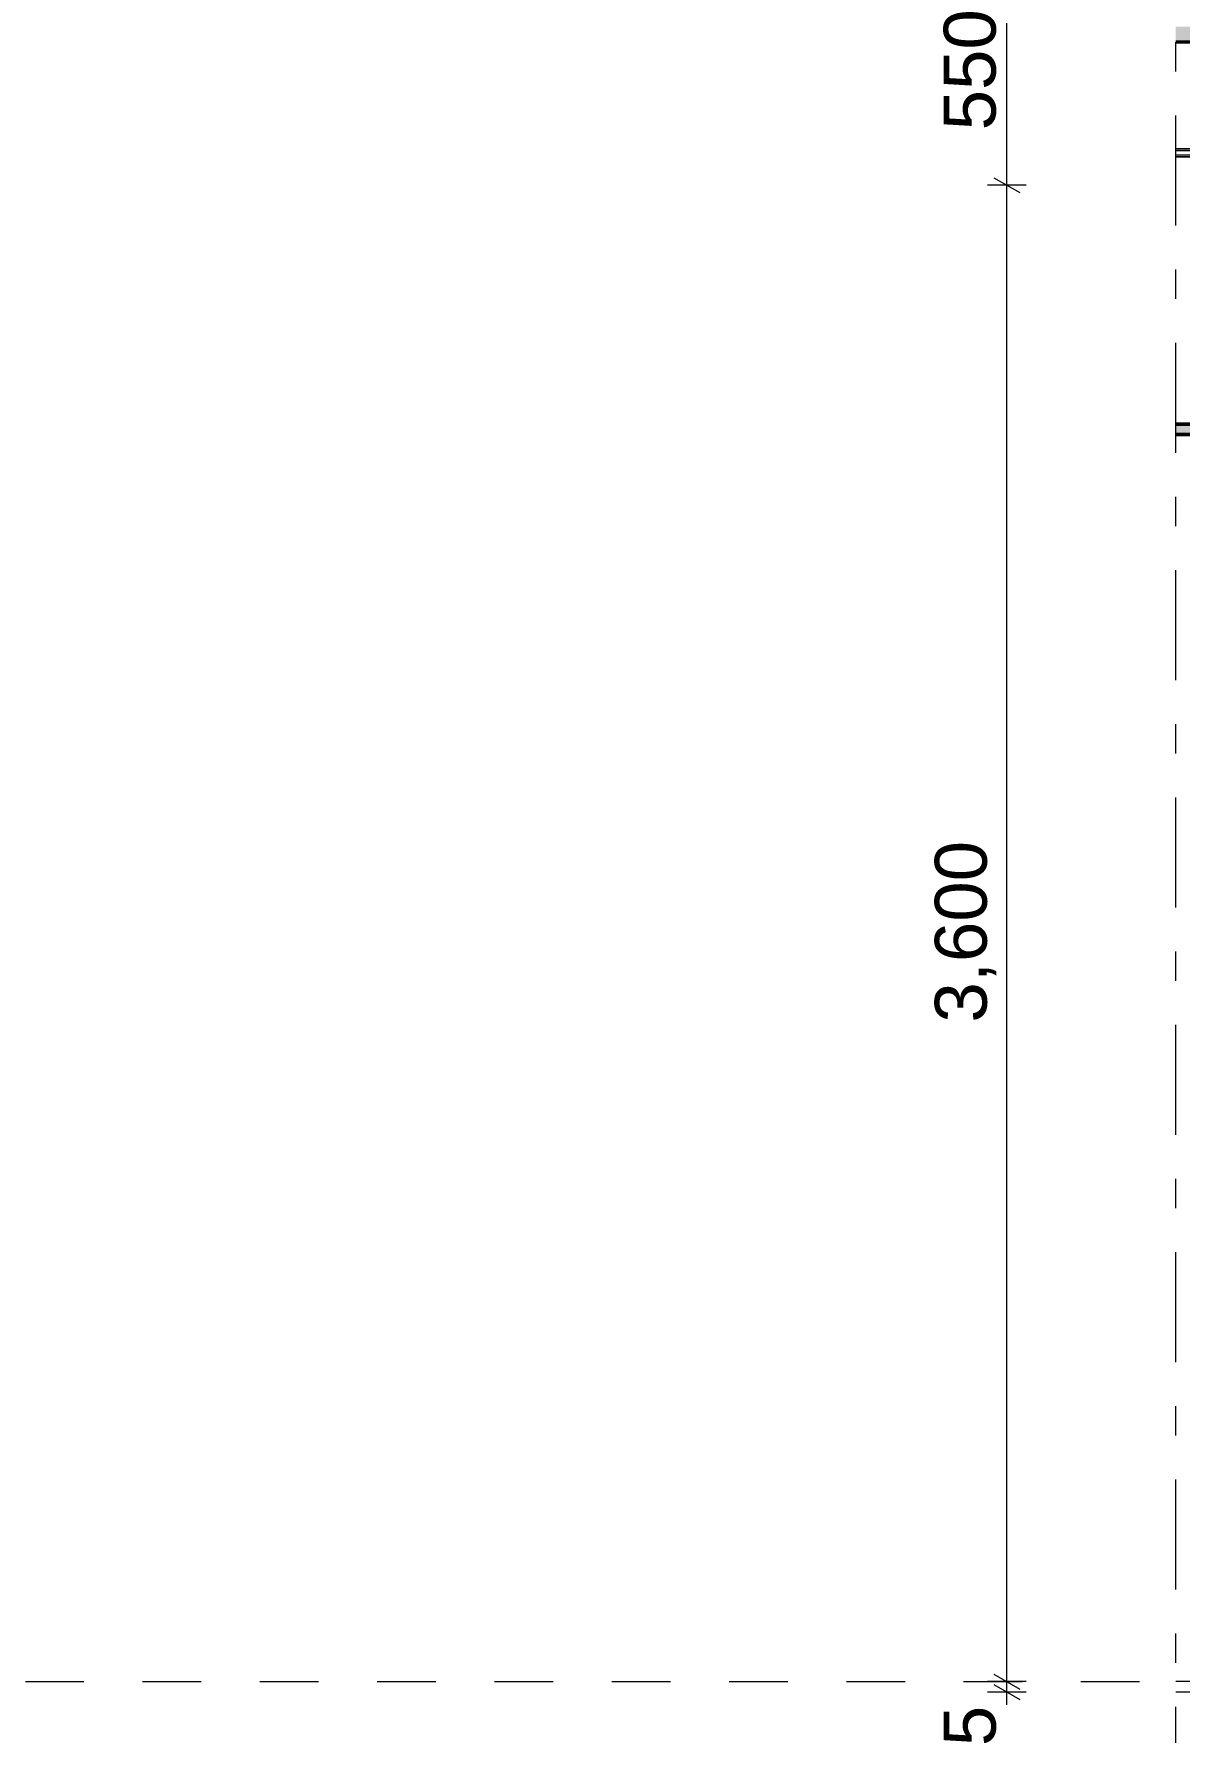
# Model space of a CAD drawing. Header units: millimetres. Extents: x -48147 to 1436659, y -488302 to 18123.
# Drawn here: x 1411869 to 1414625, y -471004 to -466919 of the extents above; entities that cross this region are included whole.
import ezdxf
from ezdxf.enums import TextEntityAlignment as Align

# ---------------------------------------------------------------- set-up
doc = ezdxf.new("R2010")
doc.units = ezdxf.units.MM
doc.header["$MEASUREMENT"] = 0
for name, pattern in [('Dashed', [2822.222233, 1411.111116, -1411.111116]), ('Double Dashed', [546.805537, 264.583325, -105.833328, 70.555556, -105.833328]), ('Wipeout_Contour', [1000, 0, -1000])]:
    doc.linetypes.add(name, pattern=pattern)
for name, color, linetype, lineweight, true_color in [('0_Pen_No__105', 7, 'Continuous', 15, 0xa6a6a6), ('New_A-15-MG_Structural_Grid_Phase_2_Pen_No__222', 7, 'Continuous', 13, 0x65af33), ('New_A-20-M_Ceiling_Pen_No__107', 7, 'Continuous', 15, 0xa6a6a6), ('New_A-20-M_Ceiling_Pen_No__29', 7, 'Continuous', 50, 0x2a2a2a), ('New_A-20-M_Roof_Pen_No__147', 7, 'Continuous', 0, 0x606060), ('New_A-20-M_Roof_Pen_No__81', 7, 'Continuous', 20, 0x6a6a6a), ('New_A-25-M_Wall_Ext_Pen_No__107', 7, 'Continuous', 15, 0xa6a6a6), ('New_ArchiCAD Windows_Pen_No__23', 7, 'Continuous', 30, 0x2a2a2a)]:
    doc.layers.add(name, color=color, linetype=linetype, lineweight=lineweight, true_color=true_color)
for name, color, linetype, lineweight in [('0_Pen_No__85', 8, 'Continuous', 20), ('A-25-M_Wall_Int_Pen_No__1', 7, 'Continuous', 13), ('A-95-P_Drawing_Pen_No__1', 7, 'Continuous', 13), ('New_A-20-M_Floor_Slab_Pen_No__4', 7, 'Continuous', 20), ('New_A-20-M_Roof_Pen_No__4', 7, 'Continuous', 20), ('New_A-25-M_Wall_Ext_Pen_No__1', 7, 'Continuous', 13), ('New_A-25-M_Wall_Int_Pen_No__87', 8, 'Continuous', 20), ('New_A-95-D_1_20_Pen_No__1', 7, 'Continuous', 13), ('New_ArchiCAD Windows_Pen_No__1', 7, 'Continuous', 13), ('New_ArchiCAD Windows_Pen_No__3', 7, 'Continuous', 18), ('New_ArchiCAD Windows_Pen_No__87', 8, 'Continuous', 20), ('S-280-M_STRUCT_FRAME.IFC Import_Pen_No__1', 7, 'Continuous', 13), ('S-280-M_STRUCT_FRAME.IFC Import_Pen_No__160', 5, 'Continuous', 200), ('S-280-M_STRUCT_FRAME.IFC Import_Pen_No__90', 8, 'Continuous', 20)]:
    doc.layers.add(name, color=color, linetype=linetype, lineweight=lineweight)
for name, color, linetype in [('A-95-P_Drawing', 7, 'Continuous'), ('New_A-15-MG_Structural_Grid_Phase_2', 7, 'Continuous'), ('New_A-20-M_Ceiling', 7, 'Continuous'), ('New_A-20-M_Floor_Slab', 7, 'Continuous'), ('New_A-20-M_Roof', 7, 'Continuous'), ('New_A-25-M_Wall_Ext', 7, 'Continuous'), ('New_A-25-M_Wall_Int', 7, 'Continuous'), ('New_A-95-D_1_20', 7, 'Continuous'), ('New_ArchiCAD Windows', 7, 'Continuous'), ('S-280-M_STRUCT_FRAME.IFC Import', 7, 'Continuous')]:
    doc.layers.add(name, color=color, linetype=linetype)
doc.styles.add('GENERATED_STYLE_1', font='')
doc.styles.add('GENERATED_STYLE_2', font='')
doc.styles.get('GENERATED_STYLE_1').set_extended_font_data('Arial')
doc.styles.get('GENERATED_STYLE_2').set_extended_font_data('Swis721 BT')
doc.dimstyles.new('GENERATED_STYLE__3', dxfattribs={"dimtxt": 125, "dimasz": 47.5, "dimexe": 0.18, "dimexo": 50, "dimgap": 0.09, "dimtad": 1, "dimdec": 0, "dimzin": 0, "dimdsep": 46, "dimtxsty": 'GENERATED_STYLE_1', "dimblk": 'ARROWHEAD_2', "dimblk1": 'ARROWHEAD_2', "dimblk2": 'ARROWHEAD_2', "dimcen": 0.09, "dimclrd": 7, "dimclre": 7, "dimclrt": 7, "dimadec": 0, "dimazin": 0, "dimtfac": 1, "dimtdec": 4, "dimtmove": 2, "dimatfit": 3, "dimfxl": 1, "dimtolj": 1, "dimtzin": 0, "dimarcsym": 0})
doc.dimstyles.new('GENERATED_STYLE__4', dxfattribs={"dimtxt": 125, "dimasz": 47.5, "dimexe": 0.18, "dimexo": 50, "dimgap": 0.09, "dimtad": 1, "dimdec": 0, "dimzin": 0, "dimdsep": 46, "dimtxsty": 'GENERATED_STYLE_1', "dimblk": 'ARROWHEAD_2', "dimblk1": 'ARROWHEAD_2', "dimblk2": 'ARROWHEAD_2', "dimcen": 0.09, "dimclrd": 7, "dimclre": 7, "dimclrt": 7, "dimadec": 0, "dimazin": 0, "dimtfac": 1, "dimtdec": 4, "dimtmove": 0, "dimatfit": 3, "dimfxl": 1, "dimtolj": 1, "dimtzin": 0, "dimarcsym": 0})
doc.dimstyles.new('GENERATED_STYLE__5', dxfattribs={"dimtxt": 0.18, "dimasz": 182.4, "dimexe": 0.18, "dimexo": 0.0625, "dimgap": 0.09, "dimtad": 0, "dimtih": 1, "dimtoh": 1, "dimdec": 4, "dimzin": 0, "dimdsep": 46, "dimcen": 0.09, "dimadec": 0, "dimazin": 0, "dimtfac": 1, "dimtdec": 4, "dimtmove": 0, "dimatfit": 3, "dimldrblk": 'ARROWHEAD_5', "dimfxl": 1, "dimtolj": 1, "dimtzin": 0, "dimarcsym": 0})
pattern_1 = [(60, (1424163.897, -483032.797), (-43.30127, 25), []), (120, (1424163.897, -483032.797), (43.30127, 25), [])]

# ---------------------------------------------------------------- blocks, each defined once
blk = doc.blocks.new('Section Elem_188_2', base_point=(1424163.9, -483032.8))
at = {"color": 254, "linetype": 'Wipeout_Contour', "lineweight": 0, "ltscale": 5991344.725227162}
blk.add_wipeout([(1430462.9, -470882.8), (1413311.7, -470882.8), (1413311.7, -470907.8), (1430462.9, -470907.8)], dxfattribs=at).dxf.layer = 'New_A-20-M_Floor_Slab'
at = {"layer": 'New_A-20-M_Floor_Slab_Pen_No__4', "linetype": 'Continuous'}
for p, q in [((1413326.7, -470882.8), (1413311.7, -470882.8)), ((1417425.4, -470882.8), (1413326.7, -470882.8))]:
    blk.add_line(p, q, dxfattribs=at)
at = {"color": 254, "linetype": 'Wipeout_Contour', "lineweight": 0, "ltscale": 11966422.32385214}
blk.add_wipeout([(1413311.7, -470907.8), (1413311.7, -471182.8), (1417425.4, -471182.8), (1417425.4, -471087.8), (1417525.4, -471087.8), (1417525.4, -471182.8), (1430462.9, -471182.8), (1430462.9, -470907.8)], dxfattribs=at).dxf.layer = 'New_A-20-M_Floor_Slab'
at = {"layer": 'New_A-20-M_Floor_Slab_Pen_No__4', "linetype": 'Continuous'}
blk.add_line((1430462.9, -470907.8), (1413311.7, -470907.8), dxfattribs=at)
blk = doc.blocks.new('Section Elem_196_2', base_point=(1424163.9, -483032.8))
at = {"layer": 'New_A-25-M_Wall_Int_Pen_No__87', "linetype": 'Continuous'}
blk.add_line((1413396.6, -466963.6), (1413446.6, -466963.6), dxfattribs=at)
at = {"color": 254, "linetype": 'Wipeout_Contour', "lineweight": 0, "ltscale": 5953803.562503783}
blk.add_wipeout([(1413335.4, -466832.8), (1413326.7, -466832.8), (1413326.7, -466936.5), (1413335.4, -466936.5)], dxfattribs=at).dxf.layer = 'New_A-25-M_Wall_Int'
at = {"color": 254, "linetype": 'Wipeout_Contour', "lineweight": 0, "ltscale": 8931730.832559481}
blk.add_wipeout([(1413326.7, -467574.9), (1413329.1, -467573.9), (1413331.7, -467567.6), (1413331.7, -467302.4), (1413329.1, -467296.1), (1413326.7, -467295.1)], dxfattribs=at).dxf.layer = 'New_A-25-M_Wall_Int'
at = {"color": 254, "linetype": 'Wipeout_Contour', "lineweight": 0, "ltscale": 8959396.11839922}
blk.add_wipeout([(1417359.8, -469565.2), (1417359.8, -470161.4), (1417360.9, -470163.8), (1417425.4, -470163.8), (1417425.4, -469562.8), (1417360.9, -469562.8)], dxfattribs=at).dxf.layer = 'New_A-25-M_Wall_Int'
at = {"layer": 'New_A-25-M_Wall_Int_Pen_No__87', "linetype": 'Continuous'}
blk.add_line((1413326.7, -466832.8), (1413335.4, -466832.8), dxfattribs=at)
blk = doc.blocks.new('Section Elem_307_2', base_point=(1424163.9, -483032.8))
at = {"layer": 'New_A-20-M_Ceiling_Pen_No__107', "linetype": 'Continuous'}
blk.add_hatch(color=256, dxfattribs=at).paths.add_polyline_path([(1413335.4, -467882.8), (1417361.4, -467882.8), (1417361.4, -467857.8), (1413335.4, -467857.8)])
at = {"layer": 'New_A-20-M_Ceiling_Pen_No__29', "linetype": 'Continuous'}
for p, q in [((1413335.4, -467857.8), (1413335.4, -467882.8)), ((1417361.4, -467857.8), (1413335.4, -467857.8)), ((1417361.4, -467857.8), (1417361.4, -467882.8)), ((1417361.4, -467882.8), (1413335.4, -467882.8))]:
    blk.add_line(p, q, dxfattribs=at)
blk = doc.blocks.new('Section Elem_314_2', base_point=(1424163.9, -483032.8))
at = {"layer": 'New_ArchiCAD Windows_Pen_No__87', "linetype": 'Continuous'}
blk.add_line((1412961.7, -467862.8), (1412961.7, -469982.8), dxfattribs=at)
blk = doc.blocks.new('Section Elem_315_2', base_point=(1424163.9, -483032.8))
at = {"color": 254, "linetype": 'Wipeout_Contour', "lineweight": 0, "ltscale": 5955363.484936755}
blk.add_wipeout([(1412971.7, -467912.8), (1412971.7, -469932.8), (1413161.7, -469932.8), (1413161.7, -467912.8)], dxfattribs=at).dxf.layer = 'New_ArchiCAD Windows'
at = {"color": 254, "linetype": 'Wipeout_Contour', "lineweight": 0, "ltscale": 5957418.325067347}
blk.add_wipeout([(1413356.7, -469982.8), (1413356.7, -469964.8), (1413161.7, -469964.8), (1413161.7, -469982.8)], dxfattribs=at).dxf.layer = 'New_ArchiCAD Windows'
at = {"layer": 'New_ArchiCAD Windows_Pen_No__1', "linetype": 'Continuous'}
for p, q in [((1413356.7, -469982.8), (1413326.7, -469982.8)), ((1413356.7, -469964.8), (1413356.7, -469982.8))]:
    blk.add_line(p, q, dxfattribs=at)
at = {"color": 254, "linetype": 'Wipeout_Contour', "lineweight": 0, "ltscale": 5954059.619642912}
blk.add_wipeout([(1413161.7, -467862.8), (1412971.7, -467862.8), (1412971.7, -467912.8), (1413161.7, -467912.8)], dxfattribs=at).dxf.layer = 'New_ArchiCAD Windows'
at = {"color": 254, "linetype": 'Wipeout_Contour', "lineweight": 0, "ltscale": 5956667.474388626}
blk.add_wipeout([(1413161.7, -469932.8), (1412971.7, -469932.8), (1412971.7, -469982.8), (1413161.7, -469982.8)], dxfattribs=at).dxf.layer = 'New_ArchiCAD Windows'
at = {"layer": 'New_ArchiCAD Windows_Pen_No__1', "linetype": 'Continuous'}
blk.add_line((1413356.7, -469964.8), (1413161.7, -469964.8), dxfattribs=at)
at = {"layer": 'New_ArchiCAD Windows_Pen_No__1', "linetype": 'Continuous', "flags": 128}
blk.add_lwpolyline([(1413326.7, -469982.8), (1413311.7, -469982.8), (1413308.7, -469982.8), (1413164.7, -469982.8), (1413161.7, -469982.8)], dxfattribs=at)
at = {"layer": 'New_ArchiCAD Windows_Pen_No__23', "linetype": 'Continuous'}
for p, q in [((1412971.7, -467862.8), (1412971.7, -467912.8)), ((1413161.7, -467862.8), (1413161.7, -467912.8)), ((1413161.7, -467912.8), (1412971.7, -467912.8)), ((1413095.7, -467912.8), (1413095.7, -469932.8)), ((1413127.7, -469932.8), (1413127.7, -467912.8)), ((1412971.7, -469932.8), (1412971.7, -469982.8)), ((1413161.7, -469932.8), (1412971.7, -469932.8)), ((1413161.7, -469932.8), (1413161.7, -469964.8))]:
    blk.add_line(p, q, dxfattribs=at)
at = {"layer": 'New_ArchiCAD Windows_Pen_No__23', "linetype": 'Continuous', "flags": 128}
for points in [[(1413161.7, -467862.8), (1413161.2, -467862.8), (1412971.7, -467862.8)], [(1413161.7, -469982.8), (1413161.2, -469982.8), (1412971.7, -469982.8)]]:
    blk.add_lwpolyline(points, dxfattribs=at)
at = {"layer": 'New_ArchiCAD Windows_Pen_No__3', "linetype": 'Continuous'}
for p, q in [((1412971.7, -469932.8), (1412971.7, -467912.8)), ((1413161.7, -469932.8), (1413161.7, -467912.8))]:
    blk.add_line(p, q, dxfattribs=at)
blk = doc.blocks.new('Section Elem_316_2', base_point=(1424163.9, -483032.8))
at = {"color": 254, "linetype": 'Wipeout_Contour', "lineweight": 0, "ltscale": 5954983.968708818}
blk.add_wipeout([(1412971.7, -469982.8), (1412971.7, -467862.8), (1412961.7, -467862.8), (1412961.7, -469982.8)], dxfattribs=at).dxf.layer = 'New_A-25-M_Wall_Ext'
at = {"layer": 'New_A-25-M_Wall_Ext_Pen_No__107', "linetype": 'Continuous'}
for points in [[(1412961.7, -466428.8), (1412961.7, -467862.8), (1412962.4, -467862.8), (1412962.4, -466428.8)], [(1412961.7, -469982.8), (1412961.7, -471912.8), (1412962.4, -471912.8), (1412962.4, -469982.8)]]:
    blk.add_hatch(color=256, dxfattribs=at).paths.add_polyline_path(points)
at = {"color": 254, "linetype": 'Wipeout_Contour', "lineweight": 0, "ltscale": 7441526.810930144}
blk.add_wipeout([(1412962.4, -467862.8), (1412971.7, -467862.8), (1413161.2, -467862.8), (1413161.2, -466428.8), (1412962.4, -466428.8)], dxfattribs=at).dxf.layer = 'New_A-25-M_Wall_Ext'
at = {"color": 254, "linetype": 'Wipeout_Contour', "lineweight": 0, "ltscale": 8936681.261044776}
blk.add_wipeout([(1412962.4, -471912.8), (1412971.7, -471912.8), (1413161.2, -471912.8), (1413161.2, -469982.8), (1412971.7, -469982.8), (1412962.4, -469982.8)], dxfattribs=at).dxf.layer = 'New_A-25-M_Wall_Ext'
at = {"layer": 'New_A-25-M_Wall_Ext_Pen_No__107', "linetype": 'Continuous'}
h = blk.add_hatch(dxfattribs=at)
h.set_pattern_fill('Batt_Insulation_0002', color=256, style=0, pattern_type=2)
h.set_pattern_definition(pattern_1)
h.paths.add_polyline_path([(1412962.4, -467862.8), (1412971.7, -467862.8), (1413161.2, -467862.8), (1413161.2, -466428.8), (1412962.4, -466428.8)])
for points in [[(1413161.2, -467862.8), (1413161.7, -467862.8), (1413161.7, -466428.8), (1413161.2, -466428.8)], [(1413161.2, -471912.8), (1413161.7, -471912.8), (1413161.7, -469982.8), (1413161.2, -469982.8)]]:
    blk.add_hatch(color=256, dxfattribs=at).paths.add_polyline_path(points)
at = {"layer": 'New_A-25-M_Wall_Ext_Pen_No__107', "linetype": 'Continuous', "lineweight": 0, "true_color": 0x535353}
for points in [[(1413161.7, -467862.8), (1413164.7, -467862.8), (1413164.7, -466428.8), (1413161.7, -466428.8)], [(1413161.7, -471912.8), (1413164.7, -471912.8), (1413164.7, -469982.8), (1413161.7, -469982.8)]]:
    blk.add_hatch(color=251, dxfattribs=at).paths.add_polyline_path(points)
at = {"layer": 'New_A-25-M_Wall_Ext_Pen_No__107', "linetype": 'Continuous'}
h = blk.add_hatch(dxfattribs=at)
h.set_pattern_fill('Batt_Insulation_0002', color=256, style=0, pattern_type=2)
h.set_pattern_definition(pattern_1)
h.paths.add_polyline_path([(1412962.4, -471912.8), (1412971.7, -471912.8), (1413161.2, -471912.8), (1413161.2, -469982.8), (1412971.7, -469982.8), (1412962.4, -469982.8)])
at = {"layer": 'New_A-25-M_Wall_Ext_Pen_No__1', "linetype": 'Continuous'}
for p, q in [((1412961.7, -466428.8), (1412961.7, -467862.8)), ((1412962.4, -466428.8), (1412962.4, -467862.8)), ((1412961.7, -469982.8), (1412961.7, -471912.8)), ((1412962.4, -469982.8), (1412962.4, -471912.8))]:
    blk.add_line(p, q, dxfattribs=at)
at = {"layer": 'New_A-25-M_Wall_Ext_Pen_No__1', "linetype": 'Continuous', "flags": 128}
for points in [[(1412971.7, -467862.8), (1412962.4, -467862.8), (1412961.7, -467862.8)], [(1412971.7, -469982.8), (1412962.4, -469982.8), (1412961.7, -469982.8)]]:
    blk.add_lwpolyline(points, dxfattribs=at)
at = {"color": 254, "linetype": 'Wipeout_Contour', "lineweight": 0, "ltscale": 5953773.608748391}
blk.add_wipeout([(1413164.7, -467862.8), (1413308.7, -467862.8), (1413308.7, -466428.8), (1413164.7, -466428.8)], dxfattribs=at).dxf.layer = 'New_A-25-M_Wall_Ext'
at = {"color": 254, "linetype": 'Wipeout_Contour', "lineweight": 0, "ltscale": 5958564.616603632}
blk.add_wipeout([(1413164.7, -471912.8), (1413308.7, -471912.8), (1413308.7, -469982.8), (1413164.7, -469982.8)], dxfattribs=at).dxf.layer = 'New_A-25-M_Wall_Ext'
at = {"layer": 'New_A-25-M_Wall_Ext_Pen_No__107', "linetype": 'Continuous', "lineweight": 0, "true_color": 0x535353}
for points in [[(1413308.7, -467862.8), (1413311.7, -467862.8), (1413311.7, -466428.8), (1413308.7, -466428.8)], [(1413308.7, -471912.8), (1413311.7, -471912.8), (1413311.7, -471182.8), (1413311.7, -470882.8), (1413311.7, -469982.8), (1413308.7, -469982.8)]]:
    blk.add_hatch(color=251, dxfattribs=at).paths.add_polyline_path(points)
at = {"layer": 'New_A-25-M_Wall_Ext_Pen_No__1', "linetype": 'Continuous'}
for p, q in [((1413161.2, -466428.8), (1413161.2, -467862.8)), ((1413161.7, -466428.8), (1413161.7, -467862.8)), ((1413164.7, -466428.8), (1413164.7, -467862.8)), ((1413161.2, -469982.8), (1413161.2, -471912.8)), ((1413161.7, -469982.8), (1413161.7, -471912.8)), ((1413164.7, -469982.8), (1413164.7, -471912.8))]:
    blk.add_line(p, q, dxfattribs=at)
at = {"color": 254, "linetype": 'Wipeout_Contour', "lineweight": 0, "ltscale": 5954086.935025035}
blk.add_wipeout([(1413311.7, -467862.8), (1413326.7, -467862.8), (1413326.7, -466428.8), (1413311.7, -466428.8)], dxfattribs=at).dxf.layer = 'New_A-25-M_Wall_Ext'
at = {"color": 254, "linetype": 'Wipeout_Contour', "lineweight": 0, "ltscale": 5958225.899000198}
blk.add_wipeout([(1413311.7, -470882.8), (1413326.7, -470882.8), (1413326.7, -469982.8), (1413311.7, -469982.8)], dxfattribs=at).dxf.layer = 'New_A-25-M_Wall_Ext'
at = {"layer": 'New_A-25-M_Wall_Ext_Pen_No__107', "linetype": 'Continuous'}
h = blk.add_hatch(dxfattribs=at)
h.set_pattern_fill('Plaster_0002', color=256, style=0, pattern_type=2)
h.set_pattern_definition([(270, (1424163.9, -483032.8), (86.60254, 0), [0, -50]), (270, (1424207.2, -483057.8), (86.60254, 0), [0, -50])])
h.paths.add_polyline_path([(1413311.7, -467862.8), (1413326.7, -467862.8), (1413326.7, -466428.8), (1413311.7, -466428.8)])
h = blk.add_hatch(dxfattribs=at)
h.set_pattern_fill('Plaster_0002', color=256, style=0, pattern_type=2)
h.set_pattern_definition([(270, (1424163.9, -483032.8), (86.60254, 0), [0, -50]), (270, (1424207.2, -483057.8), (86.60254, 0), [0, -50])])
h.paths.add_polyline_path([(1413311.7, -470882.8), (1413326.7, -470882.8), (1413326.7, -469982.8), (1413311.7, -469982.8)])
at = {"layer": 'New_A-25-M_Wall_Ext_Pen_No__1', "linetype": 'Continuous'}
for p, q in [((1413308.7, -466428.8), (1413308.7, -467862.8)), ((1413311.7, -466428.8), (1413311.7, -467862.8)), ((1413326.7, -466428.8), (1413326.7, -467862.8)), ((1413308.7, -469982.8), (1413308.7, -471912.8)), ((1413326.7, -469982.8), (1413326.7, -470882.8))]:
    blk.add_line(p, q, dxfattribs=at)
at = {"layer": 'New_A-25-M_Wall_Ext_Pen_No__1', "linetype": 'Continuous', "flags": 128}
for points in [[(1413326.7, -467862.8), (1413311.7, -467862.8), (1413308.7, -467862.8), (1413164.7, -467862.8), (1413161.7, -467862.8)], [(1413311.7, -469982.8), (1413311.7, -470882.8), (1413311.7, -470907.8), (1413311.7, -471182.8), (1413311.7, -471912.8)]]:
    blk.add_lwpolyline(points, dxfattribs=at)
blk = doc.blocks.new('Section Elem_319_2', base_point=(1424163.9, -483032.8))
at = {"layer": 'New_A-20-M_Roof_Pen_No__147', "linetype": 'Continuous'}
blk.add_line((1413335.4, -466901.5), (1413335.4, -466936.5), dxfattribs=at)
at = {"color": 254, "linetype": 'Wipeout_Contour', "lineweight": 0, "ltscale": 8931391.772003295}
blk.add_wipeout([(1413396.6, -466936.5), (1413396.6, -466963.6), (1413446.6, -466963.6), (1413446.6, -466951.5), (1413446.7, -466951.5), (1413446.7, -466936.5)], dxfattribs=at).dxf.layer = 'New_A-20-M_Roof'
at = {"layer": 'New_A-20-M_Roof_Pen_No__81', "linetype": 'Continuous', "lineweight": 0, "true_color": 0x353535}
blk.add_hatch(color=250, dxfattribs=at).paths.add_polyline_path([(1413335.4, -466901.5), (1413335.4, -466936.5), (1429843.7, -466936.5), (1429843.5, -466901.5)])
at = {"layer": 'New_A-20-M_Roof_Pen_No__4', "linetype": 'Continuous'}
for p, q in [((1413396.6, -466936.5), (1413335.4, -466936.5)), ((1413446.7, -466936.5), (1413396.6, -466936.5))]:
    blk.add_line(p, q, dxfattribs=at)
at = {"layer": 'New_A-20-M_Roof_Pen_No__4', "linetype": 'Continuous', "flags": 128}
blk.add_lwpolyline([(1419591, -466936.5), (1419576, -466936.5), (1417525.4, -466936.5), (1417510.4, -466936.5), (1417507.4, -466936.5), (1417487.4, -466936.5), (1417462.4, -466936.5), (1417443.4, -466936.5), (1417440.4, -466936.5), (1417425.4, -466936.5), (1413446.7, -466936.5)], dxfattribs=at)
blk = doc.blocks.new('Section Elem_342_2', base_point=(1424163.9, -483032.8))
at = {"color": 254, "linetype": 'Wipeout_Contour', "lineweight": 0, "ltscale": 5956026.11882148}
blk.add_wipeout([(1413161.7, -469964.8), (1413326.7, -469964.8), (1413326.7, -467862.8), (1413161.7, -467862.8)], dxfattribs=at).dxf.layer = 'New_A-25-M_Wall_Int'
at = {"layer": 'New_A-25-M_Wall_Int_Pen_No__87', "linetype": 'Continuous'}
blk.add_line((1413326.7, -467862.8), (1413326.7, -469964.8), dxfattribs=at)
blk = doc.blocks.new('Section Elem_359_2', base_point=(1424163.9, -483032.8))
at = {"color": 254, "linetype": 'Wipeout_Contour', "lineweight": 0, "ltscale": 5962209.869642133}
blk.add_wipeout([(1413446.6, -467213.3), (1417425.4, -467213.3), (1417425.4, -467210.8), (1413446.6, -467210.8)], dxfattribs=at).dxf.layer = 'S-280-M_STRUCT_FRAME.IFC Import'
at = {"color": 254, "linetype": 'Wipeout_Contour', "lineweight": 0, "ltscale": 5962212.154409714}
blk.add_wipeout([(1413446.6, -467214.4), (1417425.4, -467214.4), (1417425.4, -467213.3), (1413446.6, -467213.3)], dxfattribs=at).dxf.layer = 'S-280-M_STRUCT_FRAME.IFC Import'
at = {"color": 254, "linetype": 'Wipeout_Contour', "lineweight": 0, "ltscale": 8939378.046603696}
blk.add_wipeout([(1413446.6, -467210.8), (1417425.4, -467210.8), (1417425.4, -467200.2), (1413446.7, -467200.2), (1413446.7, -466970.4), (1413446.6, -466970.4)], dxfattribs=at).dxf.layer = 'S-280-M_STRUCT_FRAME.IFC Import'
at = {"color": 254, "linetype": 'Wipeout_Contour', "lineweight": 0, "ltscale": 5954340.535784261}
blk.add_wipeout([(1413446.6, -466955), (1413446.6, -466970.4), (1413446.7, -466970.4), (1413446.7, -466955)], dxfattribs=at).dxf.layer = 'S-280-M_STRUCT_FRAME.IFC Import'
at = {"color": 254, "linetype": 'Wipeout_Contour', "lineweight": 0, "ltscale": 5962213.346134378}
blk.add_wipeout([(1413446.6, -467214.4), (1413446.6, -467215.2), (1417425.4, -467215.2), (1417425.4, -467214.4)], dxfattribs=at).dxf.layer = 'S-280-M_STRUCT_FRAME.IFC Import'
at = {"layer": 'S-280-M_STRUCT_FRAME.IFC Import_Pen_No__90', "linetype": 'Continuous'}
for p, q in [((1417425.4, -467210.8), (1413446.6, -467210.8)), ((1413446.6, -467213.3), (1413446.6, -467210.8)), ((1413446.6, -467214.4), (1413446.6, -467213.3)), ((1413446.6, -467215.2), (1413446.6, -467214.4)), ((1417425.4, -467214.4), (1413446.6, -467214.4)), ((1417425.4, -467215.2), (1413446.6, -467215.2))]:
    blk.add_line(p, q, dxfattribs=at)
at = {"color": 254, "linetype": 'Wipeout_Contour', "lineweight": 0, "ltscale": 5954329.28604971}
blk.add_wipeout([(1413446.6, -466952.5), (1413446.6, -466955), (1413446.7, -466955), (1413446.7, -466952.5)], dxfattribs=at).dxf.layer = 'S-280-M_STRUCT_FRAME.IFC Import'
at = {"color": 254, "linetype": 'Wipeout_Contour', "lineweight": 0, "ltscale": 5954327.056168287}
blk.add_wipeout([(1413446.6, -466951.5), (1413446.6, -466952.5), (1413446.7, -466952.5), (1413446.7, -466951.5)], dxfattribs=at).dxf.layer = 'S-280-M_STRUCT_FRAME.IFC Import'
at = {"layer": 'S-280-M_STRUCT_FRAME.IFC Import_Pen_No__90', "linetype": 'Continuous'}
for p, q in [((1413446.6, -466952.5), (1413446.6, -466951.5)), ((1413446.7, -466951.5), (1413446.6, -466951.5)), ((1413446.6, -466955), (1413446.6, -466952.5)), ((1413446.6, -466970.4), (1413446.6, -466955)), ((1413446.7, -466955), (1413446.6, -466955)), ((1413446.6, -467210.8), (1413446.6, -466970.4)), ((1413446.7, -466970.4), (1413446.6, -466970.4)), ((1413446.7, -466970.4), (1413446.6, -466970.4))]:
    blk.add_line(p, q, dxfattribs=at)
blk = doc.blocks.new('Section Elem_360_2', base_point=(1424163.9, -483032.8))
at = {"color": 254, "linetype": 'Wipeout_Contour', "lineweight": 0, "ltscale": 5962191.147344282}
blk.add_wipeout([(1413446.7, -467198.3), (1417425.4, -467198.3), (1417425.4, -467195.7), (1413446.7, -467195.7)], dxfattribs=at).dxf.layer = 'S-280-M_STRUCT_FRAME.IFC Import'
at = {"color": 254, "linetype": 'Wipeout_Contour', "lineweight": 0, "ltscale": 5962193.432330586}
blk.add_wipeout([(1413446.7, -467199.4), (1417425.4, -467199.4), (1417425.4, -467198.3), (1413446.7, -467198.3)], dxfattribs=at).dxf.layer = 'S-280-M_STRUCT_FRAME.IFC Import'
at = {"color": 254, "linetype": 'Wipeout_Contour', "lineweight": 0, "ltscale": 5962029.867053862}
blk.add_wipeout([(1413446.7, -467195.7), (1417425.4, -467195.7), (1417425.4, -466940.9), (1413446.7, -466940.9)], dxfattribs=at).dxf.layer = 'S-280-M_STRUCT_FRAME.IFC Import'
at = {"color": 254, "linetype": 'Wipeout_Contour', "lineweight": 0, "ltscale": 5961869.388635782}
blk.add_wipeout([(1413446.7, -466939.7), (1413446.7, -466940.9), (1417425.4, -466940.9), (1417425.4, -466939.7)], dxfattribs=at).dxf.layer = 'S-280-M_STRUCT_FRAME.IFC Import'
at = {"color": 254, "linetype": 'Wipeout_Contour', "lineweight": 0, "ltscale": 5962194.62371449}
blk.add_wipeout([(1413446.7, -467199.4), (1413446.7, -467200.2), (1417425.4, -467200.2), (1417425.4, -467199.4)], dxfattribs=at).dxf.layer = 'S-280-M_STRUCT_FRAME.IFC Import'
at = {"layer": 'S-280-M_STRUCT_FRAME.IFC Import_Pen_No__90', "linetype": 'Continuous'}
for p, q in [((1417425.4, -467195.7), (1413446.7, -467195.7)), ((1413446.7, -467198.3), (1413446.7, -467195.7)), ((1413446.7, -467199.4), (1413446.7, -467198.3)), ((1413446.7, -467200.2), (1413446.7, -467199.4)), ((1417425.4, -467199.4), (1413446.7, -467199.4)), ((1417425.4, -467200.2), (1413446.7, -467200.2))]:
    blk.add_line(p, q, dxfattribs=at)
at = {"color": 254, "linetype": 'Wipeout_Contour', "lineweight": 0, "ltscale": 5961868.246117798}
blk.add_wipeout([(1413446.7, -466939.7), (1417425.4, -466939.7), (1417425.4, -466939.1), (1413446.7, -466939.1)], dxfattribs=at).dxf.layer = 'S-280-M_STRUCT_FRAME.IFC Import'
at = {"color": 254, "linetype": 'Wipeout_Contour', "lineweight": 0, "ltscale": 5961867.416984264}
blk.add_wipeout([(1413446.7, -466939.1), (1417425.4, -466939.1), (1417425.4, -466938.3), (1413446.7, -466938.3)], dxfattribs=at).dxf.layer = 'S-280-M_STRUCT_FRAME.IFC Import'
at = {"layer": 'S-280-M_STRUCT_FRAME.IFC Import_Pen_No__160', "linetype": 'Continuous', "lineweight": 0, "true_color": 0x00007f}
blk.add_hatch(color=176, dxfattribs=at).paths.add_polyline_path([(1429717.7, -466936.5), (1413446.7, -466936.5), (1413446.7, -466938.3), (1429717.7, -466938.3)])
at = {"layer": 'S-280-M_STRUCT_FRAME.IFC Import_Pen_No__1', "linetype": 'Continuous'}
for p in [(1413446.7, -466936.5), (1429717.7, -466938.3)]:
    blk.add_line(p, (1413446.7, -466938.3), dxfattribs=at)
at = {"layer": 'S-280-M_STRUCT_FRAME.IFC Import_Pen_No__90', "linetype": 'Continuous'}
for p, q in [((1413446.7, -466939.1), (1413446.7, -466938.3)), ((1413446.7, -466939.7), (1413446.7, -466939.1)), ((1417425.5, -466939.1), (1413446.7, -466939.1)), ((1413446.7, -466940.9), (1413446.7, -466939.7)), ((1413446.7, -467195.7), (1413446.7, -466940.9)), ((1417425.4, -466940.9), (1413446.7, -466940.9))]:
    blk.add_line(p, q, dxfattribs=at)
blk = doc.blocks.new('Section Elem_390_2', base_point=(1424163.9, -483032.8))
at = {"color": 254, "linetype": 'Wipeout_Contour', "lineweight": 0, "ltscale": 5954007.68752626}
blk.add_wipeout([(1413328.6, -466938.5), (1413328.6, -466965.6), (1413396.6, -466965.6), (1413396.6, -466938.5)], dxfattribs=at).dxf.layer = 'S-280-M_STRUCT_FRAME.IFC Import'
at = {"color": 254, "linetype": 'Wipeout_Contour', "lineweight": 0, "ltscale": 5953960.438492989}
blk.add_wipeout([(1413326.7, -467006.5), (1413326.7, -467033.6), (1413328.6, -467033.6), (1413328.6, -467006.5)], dxfattribs=at).dxf.layer = 'S-280-M_STRUCT_FRAME.IFC Import'
at = {"layer": 'S-280-M_STRUCT_FRAME.IFC Import_Pen_No__160', "linetype": 'Continuous', "lineweight": 0, "true_color": 0x00007f}
blk.add_hatch(color=176, dxfattribs=at).paths.add_polyline_path([(1413396.6, -466936.5), (1413326.6, -466936.5), (1413326.6, -467006.5), (1413328.6, -467006.5), (1413328.6, -466938.5), (1413396.6, -466938.5)])
at = {"layer": 'S-280-M_STRUCT_FRAME.IFC Import_Pen_No__1', "linetype": 'Continuous'}
for p, q in [((1413326.6, -466936.5), (1413326.6, -467006.5)), ((1413335.4, -466936.5), (1413326.6, -466936.5)), ((1413328.6, -466938.5), (1413328.6, -467006.5)), ((1413396.6, -466938.5), (1413328.6, -466938.5)), ((1413396.6, -466936.5), (1413396.6, -466938.5)), ((1413328.6, -467006.5), (1413326.6, -467006.5))]:
    blk.add_line(p, q, dxfattribs=at)
at = {"layer": 'S-280-M_STRUCT_FRAME.IFC Import_Pen_No__90', "linetype": 'Continuous'}
for p, q in [((1413396.6, -466938.5), (1413396.6, -466965.6)), ((1413328.6, -467006.5), (1413328.6, -467033.6))]:
    blk.add_line(p, q, dxfattribs=at)
blk = doc.blocks.new('Section Elem_396_2', base_point=(1424163.9, -483032.8))
at = {"layer": 'S-280-M_STRUCT_FRAME.IFC Import_Pen_No__160', "linetype": 'Continuous', "lineweight": 0, "true_color": 0x00007f}
blk.add_hatch(color=176, dxfattribs=at).paths.add_polyline_path([(1413396.9, -467587.2), (1413396.9, -467576.5), (1413347.7, -467576.5), (1413341.4, -467573.9), (1413338.8, -467567.6), (1413338.8, -467302.4), (1413341.4, -467296.1), (1413347.7, -467293.5), (1413396.9, -467293.5), (1413396.9, -467282.8), (1413273.5, -467282.8), (1413273.5, -467293.5), (1413322.8, -467293.5), (1413329.1, -467296.1), (1413331.7, -467302.4), (1413331.7, -467567.6), (1413329.1, -467573.9), (1413322.8, -467576.5), (1413273.5, -467576.5), (1413273.5, -467587.2)])
at = {"layer": 'S-280-M_STRUCT_FRAME.IFC Import_Pen_No__1', "linetype": 'Continuous'}
for p, q in [((1413273.5, -467282.8), (1413273.5, -467293.5)), ((1413396.9, -467282.8), (1413273.5, -467282.8)), ((1413396.9, -467282.8), (1413396.9, -467293.5)), ((1413273.5, -467576.5), (1413273.5, -467587.2)), ((1413396.9, -467587.2), (1413273.5, -467587.2)), ((1413396.9, -467576.5), (1413396.9, -467587.2))]:
    blk.add_line(p, q, dxfattribs=at)
at = {"layer": 'S-280-M_STRUCT_FRAME.IFC Import_Pen_No__1', "linetype": 'Continuous', "flags": 128}
for points in [[(1413329.1, -467296.1), (1413322.8, -467293.5), (1413273.5, -467293.5)], [(1413329.1, -467296.1), (1413331.7, -467302.4), (1413331.7, -467567.6), (1413329.1, -467573.9)], [(1413341.4, -467296.1), (1413338.8, -467302.4), (1413338.8, -467567.6), (1413341.4, -467573.9)], [(1413396.9, -467293.5), (1413347.7, -467293.5), (1413341.4, -467296.1)], [(1413329.1, -467573.9), (1413322.8, -467576.5), (1413273.5, -467576.5)], [(1413341.4, -467573.9), (1413347.7, -467576.5), (1413396.9, -467576.5)]]:
    blk.add_lwpolyline(points, dxfattribs=at)
blk = doc.blocks.new('Standard grid marker[1]_2', base_point=(1413335.4, -461628.2))
at = {"layer": 'New_A-15-MG_Structural_Grid_Phase_2_Pen_No__222', "linetype": 'Double Dashed'}
blk.add_line((1413335.4, -462628.2), (1413335.4, -486032.8), dxfattribs=at)
at = {"layer": 'New_A-15-MG_Structural_Grid_Phase_2_Pen_No__222', "style": 'GENERATED_STYLE_2'}
for tag, p in [('AC_MarkerText_1_0', (1413335.4, -461359.8)), ('AC_MarkerText_1_1', (1413335.4, -487264.4))]:
    blk.add_attdef(tag, text='', height=175, rotation=360, dxfattribs=at).set_placement(p, align=Align.MIDDLE_CENTER)
blk = doc.blocks.new('*D508', base_point=(1424163.9, -483032.8))
at = {"layer": 'New_A-95-D_1_20_Pen_No__1', "linetype": 'Continuous'}
for p, q in [((1413684.9, -469982.8), (1413211.7, -469982.8)), ((1413606.7, -469964.8), (1413669.2, -470000.8)), ((1413638, -470882.8), (1413638, -469982.8)), ((1413606.7, -470864.8), (1413669.2, -470900.8)), ((1413684.9, -470882.8), (1413232.4, -470882.8)), ((1413638, -470913.4), (1413638, -470882.8))]:
    blk.add_line(p, q, dxfattribs=at)
at = {"layer": 'New_A-95-D_1_20_Pen_No__1', "insert": (1413613, -470575.8), "char_height": 125, "attachment_point": 7, "rotation": 90, "style": 'GENERATED_STYLE_1'}
blk.add_mtext('\\A1;{\\fArial|b0|i0|c0|p34;900}', dxfattribs=at)
blk = doc.blocks.new('ARROWHEAD_2')
at = {"color": 0, "linetype": 'Continuous', "lineweight": 0}
for p, q in [((0, 0), (-1, 0)), ((-0.378, -0.655), (0.378, 0.655))]:
    blk.add_line(p, q, dxfattribs=at)
blk = doc.blocks.new('*D509', base_point=(1424163.9, -483032.8))
at = {"layer": 'New_A-95-D_1_20_Pen_No__1', "linetype": 'Continuous'}
for p, q in [((1413606.7, -467844.8), (1413669.2, -467880.8)), ((1413684.9, -467862.8), (1413011.7, -467862.8)), ((1413638, -469982.8), (1413638, -467862.8)), ((1413684.9, -469982.8), (1413211.7, -469982.8)), ((1413606.7, -469964.8), (1413669.2, -470000.8))]:
    blk.add_line(p, q, dxfattribs=at)
at = {"layer": 'New_A-95-D_1_20_Pen_No__1', "insert": (1413613, -469137.3), "char_height": 125, "attachment_point": 7, "rotation": 90, "style": 'GENERATED_STYLE_1'}
blk.add_mtext('\\A1;{\\fArial|b0|i0|c0|p34;2,120}', dxfattribs=at)
blk = doc.blocks.new('*D510', base_point=(1424163.9, -483032.8))
at = {"layer": 'New_A-95-D_1_20_Pen_No__1', "linetype": 'Continuous'}
for p, q in [((1413684.9, -467282.8), (1413385.4, -467282.8)), ((1413669.2, -467300.8), (1413606.7, -467264.8)), ((1413638, -467282.8), (1413638, -467252.2)), ((1413638, -467862.8), (1413638, -467282.8)), ((1413606.7, -467844.8), (1413669.2, -467880.8)), ((1413684.9, -467862.8), (1413011.7, -467862.8))]:
    blk.add_line(p, q, dxfattribs=at)
at = {"layer": 'New_A-95-D_1_20_Pen_No__1', "insert": (1413613, -467715.8), "char_height": 125, "attachment_point": 7, "rotation": 90, "style": 'GENERATED_STYLE_1'}
blk.add_mtext('\\A1;{\\fArial|b0|i0|c0|p34;580}', dxfattribs=at)
blk = doc.blocks.new('ARROWHEAD_5')
at = {"color": 0, "linetype": 'Continuous', "lineweight": 0}
blk.add_line((0, 0), (-1, 0), dxfattribs=at)
blk.add_solid([(-1, 0.2679), (0, 0), (-1, -0.2679), (-1, 0.2679)], dxfattribs=at)
blk = doc.blocks.new('*D526', base_point=(1424163.9, -483032.8))
at = {"layer": 'New_A-95-D_1_20_Pen_No__1', "linetype": 'Continuous'}
for p, q in [((1414179, -470864.8), (1414241.5, -470900.8)), ((1414257.2, -470907.8), (1414163.4, -470907.8)), ((1414179, -470889.8), (1414241.5, -470925.8)), ((1414210.3, -470907.8), (1414210.3, -470882.8)), ((1414210.3, -470938.4), (1414210.3, -470907.8))]:
    blk.add_line(p, q, dxfattribs=at)
at = {"layer": 'New_A-95-D_1_20_Pen_No__1', "insert": (1414185.3, -471135.1), "char_height": 125, "attachment_point": 7, "rotation": 90, "style": 'GENERATED_STYLE_1'}
blk.add_mtext('\\A1;{\\fArial|b0|i0|c0|p34;25}', dxfattribs=at)
blk = doc.blocks.new('*D527', base_point=(1424163.9, -483032.8))
at = {"layer": 'New_A-95-D_1_20_Pen_No__1', "linetype": 'Continuous'}
for p, q in [((1414257.2, -467282.8), (1414163.4, -467282.8)), ((1414179, -467264.8), (1414241.5, -467300.8)), ((1414210.3, -470882.8), (1414210.3, -467282.8)), ((1414179, -470864.8), (1414241.5, -470900.8)), ((1414257.2, -470882.8), (1414163.4, -470882.8)), ((1414210.3, -470907.8), (1414210.3, -470882.8))]:
    blk.add_line(p, q, dxfattribs=at)
at = {"layer": 'New_A-95-D_1_20_Pen_No__1', "insert": (1414185.3, -469297.3), "char_height": 125, "attachment_point": 7, "rotation": 90, "style": 'GENERATED_STYLE_1'}
blk.add_mtext('\\A1;{\\fArial|b0|i0|c0|p34;3,600}', dxfattribs=at)
blk = doc.blocks.new('*D528', base_point=(1424163.9, -483032.8))
at = {"layer": 'New_A-95-D_1_20_Pen_No__1', "linetype": 'Continuous'}
for p, q in [((1414241.5, -466750.8), (1414179, -466714.8)), ((1414210.3, -466732.8), (1414210.3, -466702.2)), ((1414257.2, -466732.8), (1414163.4, -466732.8)), ((1414210.3, -467282.8), (1414210.3, -466732.8)), ((1414179, -467264.8), (1414241.5, -467300.8))]:
    blk.add_line(p, q, dxfattribs=at)
at = {"layer": 'New_A-95-D_1_20_Pen_No__1', "insert": (1414185.3, -467150.8), "char_height": 125, "attachment_point": 7, "rotation": 90, "style": 'GENERATED_STYLE_1'}
blk.add_mtext('\\A1;{\\fArial|b0|i0|c0|p34;550}', dxfattribs=at)
blk = doc.blocks.new('S-23 Building Section_STORY_MARKER', base_point=(1424163.9, -483032.8))
at = {"layer": '0_Pen_No__105', "linetype": 'Dashed', "ltscale": 0.1}
blk.add_line((1400277.5, -470882.8), (1432997.4, -470882.8), dxfattribs=at)

msp = doc.modelspace()

# ---------------------------------------------------------------- block references
at = {"layer": 'New_A-20-M_Floor_Slab'}
msp.add_blockref('Section Elem_188_2', (1424163.9, -483032.8), dxfattribs=at)
at = {"layer": 'New_A-25-M_Wall_Int'}
msp.add_blockref('Section Elem_196_2', (1424163.9, -483032.8), dxfattribs=at)
at = {"layer": 'New_ArchiCAD Windows'}
msp.add_blockref('Section Elem_314_2', (1424163.9, -483032.8), dxfattribs=at)

# ---------------------------------------------------------------- next in the draw order: block references
at = {"layer": 'New_A-20-M_Ceiling'}
msp.add_blockref('Section Elem_307_2', (1424163.9, -483032.8), dxfattribs=at)

# ---------------------------------------------------------------- next in the draw order: block references
at = {"layer": 'New_ArchiCAD Windows'}
msp.add_blockref('Section Elem_315_2', (1424163.9, -483032.8), dxfattribs=at)

# ---------------------------------------------------------------- next in the draw order: block references
at = {"layer": 'New_A-25-M_Wall_Ext'}
msp.add_blockref('Section Elem_316_2', (1424163.9, -483032.8), dxfattribs=at)

# ---------------------------------------------------------------- next in the draw order: block references
at = {"layer": 'New_A-20-M_Roof'}
msp.add_blockref('Section Elem_319_2', (1424163.9, -483032.8), dxfattribs=at)
at = {"layer": 'New_A-25-M_Wall_Int'}
msp.add_blockref('Section Elem_342_2', (1424163.9, -483032.8), dxfattribs=at)
at = {"layer": 'S-280-M_STRUCT_FRAME.IFC Import'}
msp.add_blockref('Section Elem_396_2', (1424163.9, -483032.8), dxfattribs=at)

# ---------------------------------------------------------------- next in the draw order: leaders
at = {"layer": '0_Pen_No__85', "linetype": 'Continuous', "annotation_type": 0, "has_hookline": 1, "hookline_direction": 1, "text_width": 1904.8}
msp.add_leader([(1413114.8, -470278.9), (1410947.3, -470873.1), (1410684.2, -470873.1)], dimstyle='GENERATED_STYLE__5', dxfattribs=at)

# ---------------------------------------------------------------- next in the draw order: linework, layer by layer
at = {"layer": 'A-25-M_Wall_Int_Pen_No__1', "linetype": 'Continuous'}
msp.add_line((1413161.7, -467912.8), (1413161.7, -467902.8), dxfattribs=at)

# ---------------------------------------------------------------- next in the draw order: block references
at = {"layer": 'S-280-M_STRUCT_FRAME.IFC Import'}
for name in ['Section Elem_390_2', 'Section Elem_359_2']:
    msp.add_blockref(name, (1424163.9, -483032.8), dxfattribs=at)

# ---------------------------------------------------------------- next in the draw order: dimensions: what is measured, and where the dimension line sits
at = {"layer": 'New_A-95-D_1_20', "linetype": 'Continuous'}
for base, p1, p2, picture, middle in [((1413638, -467282.8), (1412961.7, -467862.8), (1413335.4, -467282.8), '*D510', (1413550.5, -467557.7)), ((1413638, -467862.8), (1413161.7, -469982.8), (1412961.7, -467862.8), '*D509', (1413550.5, -468900.1)), ((1413638, -469982.8), (1413182.4, -470882.8), (1413161.7, -469982.8), '*D508', (1413550.5, -470417.7))]:
    dim = msp.add_linear_dim(base=base, p1=p1, p2=p2, angle=90, dimstyle='GENERATED_STYLE__4', dxfattribs=at)
    dim.commit()
    dim.dimension.update_dxf_attribs({"geometry": picture, "text_midpoint": middle, "dimtype": 160, "text_rotation": 90})

# ---------------------------------------------------------------- next in the draw order: block references
at = {"layer": 'S-280-M_STRUCT_FRAME.IFC Import'}
msp.add_blockref('Section Elem_360_2', (1424163.9, -483032.8), dxfattribs=at)

# ---------------------------------------------------------------- next in the draw order: block references
at = {"layer": 'New_A-15-MG_Structural_Grid_Phase_2', "color": 8, "linetype": 'Continuous', "lineweight": 15}
msp.add_blockref('Standard grid marker[1]_2', (1413335.4, -461628.2), dxfattribs=at)

# ---------------------------------------------------------------- next in the draw order: wipeouts: each hides what was drawn before it
at = {"color": 254, "linetype": 'Wipeout_Contour', "lineweight": 0, "ltscale": 5945399.093806557}
msp.add_wipeout([(1402093, -464875.1), (1414616.4, -464875.1), (1414616.4, -485231.7), (1402093, -485231.7)], dxfattribs=at).dxf.layer = 'A-95-P_Drawing'

# ---------------------------------------------------------------- next in the draw order: linework, layer by layer
at = {"layer": 'A-95-P_Drawing_Pen_No__1', "linetype": 'Double Dashed', "flags": 128}
msp.add_lwpolyline([(1402093, -464875.1), (1414616.4, -464875.1), (1414616.4, -485231.7), (1402093, -485231.7)], close=True, dxfattribs=at)

# ---------------------------------------------------------------- next in the draw order: dimensions: what is measured, and where the dimension line sits
at = {"layer": 'New_A-95-D_1_20', "linetype": 'Continuous'}
for base, p1, p2, dimstyle, picture, middle in [((1414210.3, -466732.8), (1414203.3, -467282.8), (1414219.4, -466732.8), 'GENERATED_STYLE__4', '*D528', (1414122.8, -466992.7)), ((1414210.3, -467282.8), (1421901, -470882.8), (1414203.3, -467282.8), 'GENERATED_STYLE__4', '*D527', (1414122.8, -469060.1)), ((1414210.3, -470882.8), (1421901, -470907.8), (1421901, -470882.8), 'GENERATED_STYLE__3', '*D526', (1414122.8, -471029.7))]:
    dim = msp.add_linear_dim(base=base, p1=p1, p2=p2, angle=90, dimstyle=dimstyle, dxfattribs=at)
    dim.commit()
    dim.dimension.update_dxf_attribs({"geometry": picture, "text_midpoint": middle, "dimtype": 160, "text_rotation": 90})

# ---------------------------------------------------------------- next in the draw order: block references
at = {"linetype": 'Continuous', "lineweight": 0}
msp.add_blockref('S-23 Building Section_STORY_MARKER', (1424163.9, -483032.8), dxfattribs=at)

doc.saveas('drawing.dxf')
